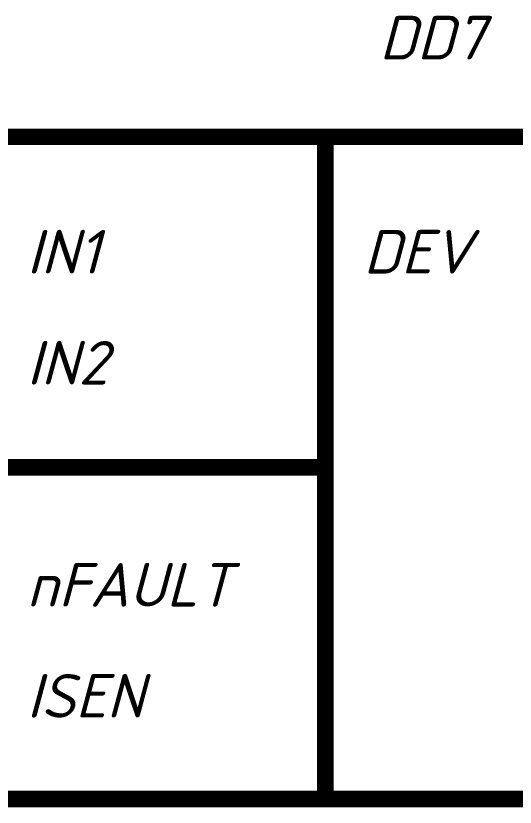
# Model space of a CAD drawing. Header units: inches. Extents: x 0 to 841, y 0 to 594.
# Drawn here: x 708.45 to 731.1, y 532.09 to 567.95 of the extents above; entities that cross this region are included whole.
import ezdxf

# ---------------------------------------------------------------- set-up
doc = ezdxf.new("R2010")
doc.units = ezdxf.units.IN
doc.layers.add('Sheet', color=255, linetype='Continuous')
doc.styles.get("Standard").update_dxf_attribs({"font": 'isocpeui.ttf'})

msp = doc.modelspace()

# ---------------------------------------------------------------- linework, layer by layer
at = {"layer": 'Sheet'}
for points in [[(707.511, 562.467, 0.749, 0.749, 0), (747.486, 562.467, 0.749, 0.749, 0)], [(722.49, 562.49, 0.749, 0.749, 0), (722.49, 532.484, 0.749, 0.749, 0)], [(722.49, 547.487, 0.749, 0.749, 0), (707.488, 547.487, 0.749, 0.749, 0)], [(747.486, 532.462, 0.749, 0.749, 0), (707.511, 532.462, 0.749, 0.749, 0)]]:
    msp.add_lwpolyline(points, format="xyseb", dxfattribs=at)

# ---------------------------------------------------------------- texts
for s, p in [('DD7', (724.938, 565.971)), ('IN1', (708.948, 556.269)), ('DEV', (724.219, 556.269)), ('IN2', (708.948, 551.238)), ('nFAULT', (708.948, 541.176)), ('ISEN', (708.948, 536.145))]:
    msp.add_text(s, height=1.9764, dxfattribs=at).set_placement(p)

doc.saveas('drawing.dxf')
